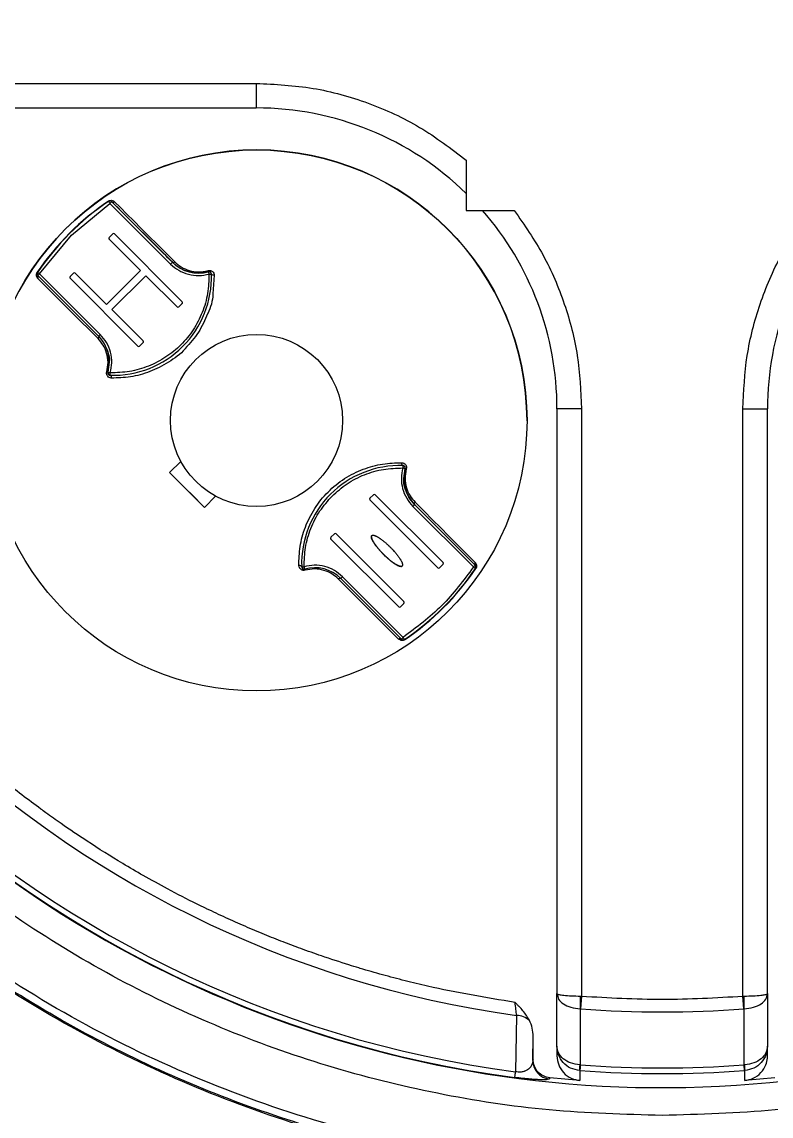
# Model space of a CAD drawing. Header units: millimetres. Extents: x 2642 to 4256, y 821 to 2003.
# Drawn here: x 2955 to 3015.9, y 1608.1 to 1697.1 of the extents above; entities that cross this region are included whole.
import ezdxf

# ---------------------------------------------------------------- set-up
doc = ezdxf.new("R2010")
doc.units = ezdxf.units.MM

msp = doc.modelspace()

# ---------------------------------------------------------------- linework, layer by layer
at = {"color": 7, "linetype": 'Continuous', "lineweight": 25}
for p, q in [((2923.352, 1692.107), (2974.044, 1692.107)), ((2974.044, 1692.107), (2974.044, 1690.107)), ((2923.553, 1690.107), (2974.044, 1690.107)), ((2991.126, 1685.856), (2991.126, 1681.769)), ((2959.007, 1679.753), (2962.145, 1682.342)), ((2962.033, 1682.508), (2962.02, 1682.528)), ((2962.033, 1682.508), (2962.033, 1682.508)), ((2962.145, 1682.342), (2967.078, 1677.409)), ((2962.287, 1682.483), (2967.219, 1677.551)), ((2962.287, 1682.483), (2962.287, 1682.483)), ((2991.126, 1681.769), (2995.027, 1681.769)), ((2956.418, 1676.614), (2959.007, 1679.753)), ((2962.083, 1679.576), (2962.366, 1679.859)), ((2962.507, 1679.859), (2968.022, 1674.343)), ((2964.628, 1676.889), (2962.083, 1679.435)), ((2962.083, 1679.435), (2962.083, 1679.435)), ((2964.628, 1676.889), (2962.083, 1679.435)), ((2961.871, 1674.131), (2964.628, 1676.889)), ((2964.628, 1676.889), (2964.628, 1676.889)), ((2967.219, 1677.551), (2967.219, 1677.551)), ((2956.28, 1676.237), (2956.181, 1676.415)), ((2956.218, 1676.615), (2956.218, 1676.614)), ((2956.252, 1676.726), (2956.232, 1676.74)), ((2956.252, 1676.726), (2956.252, 1676.726)), ((2961.209, 1671.54), (2956.276, 1676.473)), ((2961.35, 1671.682), (2956.418, 1676.614)), ((2958.901, 1676.394), (2959.184, 1676.677)), ((2964.416, 1670.737), (2958.901, 1676.253)), ((2958.901, 1676.253), (2958.901, 1676.253)), ((2964.416, 1670.737), (2958.901, 1676.253)), ((2959.325, 1676.677), (2961.871, 1674.131)), ((2965.053, 1676.465), (2962.295, 1673.707)), ((2965.053, 1676.465), (2962.295, 1673.707)), ((2967.598, 1673.919), (2965.053, 1676.465)), ((2965.053, 1676.465), (2965.053, 1676.465)), ((2967.598, 1673.919), (2965.053, 1676.465)), ((2970.401, 1676.35), (2970.401, 1676.35)), ((2970.625, 1676.504), (2970.525, 1674.993)), ((2968.022, 1674.202), (2967.74, 1673.919)), ((2968.022, 1674.202), (2967.74, 1673.919)), ((2968.022, 1674.202), (2968.022, 1674.202)), ((2962.295, 1673.707), (2964.84, 1671.161)), ((2962.295, 1673.707), (2962.295, 1673.707)), ((2967.598, 1673.919), (2967.598, 1673.919)), ((2967.74, 1673.919), (2967.74, 1673.919)), ((2964.416, 1670.737), (2964.416, 1670.737)), ((2964.84, 1671.02), (2964.558, 1670.737)), ((2964.84, 1671.02), (2964.558, 1670.737)), ((2964.558, 1670.737), (2964.558, 1670.737)), ((2964.84, 1671.02), (2964.84, 1671.02)), ((2962.086, 1669.416), (2961.978, 1668.616)), ((2961.971, 1668.562), (2961.971, 1668.562)), ((2962.165, 1668.362), (2962.171, 1668.562)), ((2998.508, 1665.643), (2998.508, 1618.066)), ((3000.508, 1665.643), (3000.508, 1617.866)), ((3013.63, 1617.866), (3013.63, 1665.643)), ((3015.63, 1618.066), (3015.63, 1665.643)), ((2996.068, 1664.668), (2996.068, 1664.668)), ((2966.997, 1660.449), (2967.91, 1661.362)), ((2967.91, 1661.362), (2967.91, 1661.362)), ((2985.971, 1661.021), (2985.966, 1660.821)), ((2966.997, 1660.449), (2969.825, 1657.62)), ((2986.05, 1659.967), (2986.158, 1660.767)), ((2986.166, 1660.821), (2986.166, 1660.821)), ((2970.739, 1658.534), (2969.825, 1657.62)), ((2969.825, 1657.62), (2970.739, 1658.534)), ((2970.739, 1658.534), (2970.739, 1658.534)), ((2983.296, 1658.363), (2983.579, 1658.646)), ((2988.811, 1652.706), (2983.296, 1658.221)), ((2983.296, 1658.221), (2983.296, 1658.221)), ((2988.811, 1652.706), (2983.296, 1658.221)), ((2983.72, 1658.646), (2989.236, 1653.13)), ((2969.825, 1657.62), (2969.825, 1657.62)), ((2986.786, 1657.701), (2991.719, 1652.769)), ((2986.927, 1657.843), (2991.86, 1652.91)), ((2986.927, 1657.843), (2986.927, 1657.843)), ((2980.114, 1655.181), (2980.397, 1655.464)), ((2985.629, 1649.524), (2980.114, 1655.039)), ((2980.114, 1655.039), (2980.114, 1655.039)), ((2985.629, 1649.524), (2980.114, 1655.039)), ((2980.538, 1655.464), (2986.054, 1649.948)), ((2977.735, 1653.033), (2977.735, 1653.033)), ((2989.236, 1652.989), (2988.953, 1652.706)), ((2989.236, 1652.989), (2988.953, 1652.706)), ((2989.236, 1652.989), (2989.236, 1652.989)), ((2991.856, 1653.146), (2991.962, 1652.955)), ((2991.86, 1652.91), (2991.86, 1652.91)), ((2985.991, 1647.041), (2981.058, 1651.974)), ((2988.811, 1652.706), (2988.811, 1652.706)), ((2988.953, 1652.706), (2988.953, 1652.706)), ((2991.904, 1652.643), (2991.884, 1652.657)), ((2991.919, 1652.768), (2991.919, 1652.768)), ((2985.85, 1646.9), (2980.917, 1651.832)), ((2985.629, 1649.524), (2985.629, 1649.524)), ((2986.054, 1649.807), (2985.771, 1649.524)), ((2986.054, 1649.807), (2985.771, 1649.524)), ((2985.771, 1649.524), (2985.771, 1649.524)), ((2986.054, 1649.807), (2986.054, 1649.807)), ((2985.792, 1646.805), (2985.614, 1646.903)), ((2986.103, 1646.875), (2986.116, 1646.855)), ((2998.508, 1618.066), (2998.563, 1618.02)), ((2998.508, 1618.066), (2998.575, 1617.845)), ((2998.508, 1613.787), (2998.508, 1618.066)), ((3000.4, 1617.867), (3000.508, 1617.866)), ((3000.508, 1617.866), (3000.427, 1616.837)), ((3013.63, 1617.866), (3013.737, 1617.867)), ((3013.71, 1616.837), (3013.63, 1617.866)), ((3015.63, 1618.066), (3015.63, 1613.787)), ((3000.427, 1616.837), (3000.4, 1616.838)), ((3000.4, 1616.838), (3000.406, 1612.269)), ((3013.737, 1616.838), (3013.71, 1616.837)), ((3013.732, 1612.269), (3013.737, 1616.838)), ((2995.222, 1616.293), (2995.14, 1611.706)), ((2996.536, 1612.616), (2996.569, 1614.58)), ((2996.569, 1612.71), (2996.569, 1614.58)), ((2998.508, 1613.787), (2998.508, 1613.001)), ((3015.63, 1613.001), (3015.63, 1613.787)), ((3000.406, 1612.269), (3000.359, 1612.271)), ((3013.778, 1612.271), (3013.732, 1612.269)), ((2997.917, 1611.217), (2997.885, 1611.126)), ((3000.361, 1611.004), (2997.917, 1611.217)), ((3000.359, 1611.805), (3000.371, 1611.804)), ((3000.359, 1611.805), (3000.361, 1611.004)), ((3013.766, 1611.804), (3013.778, 1611.805)), ((3013.777, 1611.004), (3013.778, 1611.805)), ((3016.22, 1611.217), (3013.777, 1611.004))]:
    msp.add_line(p, q, dxfattribs=at)
at = {"color": 7, "linetype": 'Continuous', "lineweight": 25, "flags": 128}
for points in [[(2962.033, 1682.508), (2962.035, 1682.504), (2962.042, 1682.495), (2962.052, 1682.48), (2962.066, 1682.459), (2962.083, 1682.434), (2962.102, 1682.405), (2962.123, 1682.374), (2962.145, 1682.342)], [(2962.287, 1682.483), (2962.284, 1682.48), (2962.276, 1682.472), (2962.263, 1682.459), (2962.245, 1682.442), (2962.224, 1682.42), (2962.199, 1682.396), (2962.173, 1682.369), (2962.145, 1682.342)], [(2962.522, 1682.479), (2963.005, 1681.997), (2963.527, 1681.475), (2964.088, 1680.914), (2964.686, 1680.315), (2965.32, 1679.682), (2965.987, 1679.014), (2966.686, 1678.316), (2967.415, 1677.587)], [(2967.219, 1677.551), (2967.217, 1677.548), (2967.209, 1677.54), (2967.195, 1677.527), (2967.178, 1677.509), (2967.156, 1677.488), (2967.132, 1677.463), (2967.105, 1677.437), (2967.078, 1677.409)], [(2967.219, 1677.551), (2967.235, 1677.539), (2967.255, 1677.531), (2967.278, 1677.529), (2967.304, 1677.531), (2967.331, 1677.539), (2967.359, 1677.551), (2967.388, 1677.567), (2967.415, 1677.587)], [(2956.252, 1676.726), (2956.255, 1676.724), (2956.265, 1676.718), (2956.28, 1676.707), (2956.301, 1676.693), (2956.326, 1676.676), (2956.354, 1676.657), (2956.385, 1676.636), (2956.418, 1676.614)], [(2956.276, 1676.473), (2956.279, 1676.476), (2956.287, 1676.484), (2956.3, 1676.497), (2956.318, 1676.514), (2956.339, 1676.536), (2956.364, 1676.56), (2956.39, 1676.587), (2956.418, 1676.614)], [(2961.173, 1671.344), (2960.444, 1672.073), (2959.745, 1672.772), (2959.078, 1673.439), (2958.444, 1674.073), (2957.846, 1674.671), (2957.285, 1675.232), (2956.762, 1675.755), (2956.28, 1676.237)], [(2970.144, 1676.781), (2970.145, 1676.778), (2970.148, 1676.767), (2970.153, 1676.749), (2970.16, 1676.725), (2970.168, 1676.696), (2970.177, 1676.663), (2970.187, 1676.626), (2970.197, 1676.589)], [(2970.197, 1676.589), (2970.236, 1676.59), (2970.274, 1676.591), (2970.309, 1676.592), (2970.339, 1676.593), (2970.364, 1676.594), (2970.382, 1676.594), (2970.394, 1676.595), (2970.397, 1676.595)], [(2970.625, 1676.504), (2970.583, 1676.502), (2970.541, 1676.505), (2970.502, 1676.512), (2970.467, 1676.523), (2970.438, 1676.538), (2970.416, 1676.555), (2970.402, 1676.574), (2970.397, 1676.595)], [(2961.209, 1671.54), (2961.221, 1671.524), (2961.228, 1671.504), (2961.231, 1671.481), (2961.228, 1671.456), (2961.221, 1671.428), (2961.209, 1671.4), (2961.193, 1671.372), (2961.173, 1671.344)], [(2961.209, 1671.54), (2961.212, 1671.543), (2961.22, 1671.551), (2961.233, 1671.564), (2961.25, 1671.582), (2961.272, 1671.603), (2961.296, 1671.628), (2961.323, 1671.654), (2961.35, 1671.682)], [(2961.978, 1668.616), (2961.982, 1668.615), (2961.993, 1668.612), (2962.011, 1668.607), (2962.034, 1668.6), (2962.064, 1668.592), (2962.097, 1668.583), (2962.133, 1668.572), (2962.171, 1668.562)], [(2962.165, 1668.362), (2962.185, 1668.357), (2962.205, 1668.343), (2962.222, 1668.321), (2962.236, 1668.292), (2962.247, 1668.257), (2962.254, 1668.218), (2962.257, 1668.176), (2962.255, 1668.134)], [(3000.508, 1665.643), (3000.117, 1665.643), (2999.742, 1665.643), (2999.396, 1665.643), (2999.093, 1665.643), (2998.845, 1665.643), (2998.66, 1665.643), (2998.546, 1665.643), (2998.508, 1665.643)], [(3013.63, 1665.643), (3014.02, 1665.643), (3014.395, 1665.643), (3014.741, 1665.643), (3015.044, 1665.643), (3015.292, 1665.643), (3015.477, 1665.643), (3015.591, 1665.643), (3015.63, 1665.643)], [(2985.971, 1661.021), (2985.951, 1661.026), (2985.932, 1661.04), (2985.914, 1661.062), (2985.9, 1661.091), (2985.889, 1661.126), (2985.882, 1661.165), (2985.879, 1661.206), (2985.881, 1661.249)], [(2969.825, 1657.62), (2969.473, 1657.973), (2969.119, 1658.327), (2968.765, 1658.681), (2968.411, 1659.035), (2968.057, 1659.389), (2967.703, 1659.742), (2967.35, 1660.096), (2966.997, 1660.449)], [(2986.158, 1660.767), (2986.154, 1660.768), (2986.144, 1660.771), (2986.126, 1660.776), (2986.102, 1660.783), (2986.073, 1660.791), (2986.039, 1660.8), (2986.003, 1660.81), (2985.966, 1660.821)], [(2986.927, 1657.843), (2986.925, 1657.84), (2986.917, 1657.832), (2986.904, 1657.819), (2986.886, 1657.801), (2986.864, 1657.78), (2986.84, 1657.755), (2986.814, 1657.729), (2986.786, 1657.701)], [(2986.927, 1657.843), (2986.915, 1657.859), (2986.908, 1657.879), (2986.906, 1657.902), (2986.908, 1657.927), (2986.915, 1657.955), (2986.927, 1657.983), (2986.944, 1658.011), (2986.963, 1658.038)], [(2986.963, 1658.038), (2987.692, 1657.31), (2988.391, 1656.611), (2989.058, 1655.943), (2989.692, 1655.31), (2990.29, 1654.712), (2990.851, 1654.15), (2991.374, 1653.628), (2991.856, 1653.146)], [(2977.739, 1652.788), (2977.734, 1652.809), (2977.72, 1652.828), (2977.698, 1652.845), (2977.669, 1652.86), (2977.634, 1652.871), (2977.595, 1652.878), (2977.553, 1652.88), (2977.511, 1652.879)], [(2991.86, 1652.91), (2991.857, 1652.907), (2991.849, 1652.899), (2991.836, 1652.886), (2991.819, 1652.869), (2991.797, 1652.847), (2991.773, 1652.823), (2991.746, 1652.796), (2991.719, 1652.769)], [(2977.739, 1652.788), (2977.743, 1652.788), (2977.754, 1652.789), (2977.773, 1652.789), (2977.797, 1652.79), (2977.828, 1652.791), (2977.862, 1652.792), (2977.9, 1652.793), (2977.939, 1652.794)], [(2977.992, 1652.601), (2977.991, 1652.605), (2977.988, 1652.616), (2977.983, 1652.634), (2977.977, 1652.658), (2977.969, 1652.687), (2977.959, 1652.72), (2977.949, 1652.756), (2977.939, 1652.794)], [(2980.917, 1651.832), (2980.92, 1651.835), (2980.928, 1651.843), (2980.941, 1651.856), (2980.958, 1651.874), (2980.98, 1651.895), (2981.004, 1651.919), (2981.031, 1651.946), (2981.058, 1651.974)], [(2991.719, 1652.769), (2991.751, 1652.747), (2991.782, 1652.726), (2991.811, 1652.706), (2991.836, 1652.689), (2991.856, 1652.675), (2991.872, 1652.665), (2991.881, 1652.659), (2991.884, 1652.657)], [(2980.917, 1651.832), (2980.901, 1651.844), (2980.881, 1651.851), (2980.858, 1651.854), (2980.832, 1651.851), (2980.805, 1651.844), (2980.777, 1651.832), (2980.749, 1651.816), (2980.721, 1651.796)], [(2985.614, 1646.903), (2985.132, 1647.386), (2984.609, 1647.908), (2984.048, 1648.469), (2983.45, 1649.067), (2982.816, 1649.701), (2982.149, 1650.368), (2981.45, 1651.067), (2980.721, 1651.796)], [(2985.85, 1646.9), (2985.852, 1646.902), (2985.86, 1646.91), (2985.873, 1646.923), (2985.891, 1646.941), (2985.912, 1646.962), (2985.937, 1646.987), (2985.963, 1647.013), (2985.991, 1647.041)], [(2986.103, 1646.875), (2986.101, 1646.878), (2986.094, 1646.888), (2986.084, 1646.903), (2986.07, 1646.924), (2986.053, 1646.949), (2986.034, 1646.978), (2986.013, 1647.009), (2985.991, 1647.041)], [(2996.569, 1612.71), (2996.55, 1612.657), (2996.536, 1612.616)], [(3000.406, 1612.269), (3000.398, 1612.17), (3000.392, 1612.082), (3000.386, 1612.005), (3000.381, 1611.94), (3000.377, 1611.887), (3000.374, 1611.846), (3000.372, 1611.819), (3000.371, 1611.804)], [(3013.766, 1611.804), (3013.765, 1611.819), (3013.763, 1611.846), (3013.76, 1611.887), (3013.756, 1611.94), (3013.751, 1612.005), (3013.745, 1612.082), (3013.739, 1612.17), (3013.732, 1612.269)], [(2995.079, 1611.245), (2995.081, 1611.259), (2995.084, 1611.286), (2995.09, 1611.327), (2995.097, 1611.379), (2995.105, 1611.444), (2995.116, 1611.521), (2995.127, 1611.609), (2995.14, 1611.706)]]:
    msp.add_lwpolyline(points, dxfattribs=at)
at = {"color": 7, "linetype": 'Continuous', "lineweight": 25}
for radius in [22, 7]:
    msp.add_circle((2974.068, 1664.691), radius, dxfattribs=at)
for centre, radius, start, end in [((3007.069, 1701.897), 91.48, 295.79271, 180), ((3007.069, 1701.897), 90.341, 353.64897, 186.35103), ((3007.069, 1701.897), 89.875, 353.64897, 186.35103), ((3007.069, 1701.897), 85.319, 353.33017, 186.66983), ((3007.069, 1701.897), 91.48, 180, 290.22656), ((2974.044, 1665.643), 24.464, 45.7131, 90), ((3007.069, 1701.897), 91.441, 188.79238, 262.46584), ((3007.069, 1701.897), 90.976, 188.79238, 262.46584), ((3007.069, 1701.897), 86.42, 189.2043, 262.12076), ((2974.068, 1664.691), 22, 359.93876, 179.93876), ((2974.068, 1664.691), 21.524, 124.039, 145.96101), ((2974.068, 1664.691), 21.5, 124.039, 145.96101), ((2974.068, 1664.691), 21.5, 124.039, 145.96101), ((2962.145, 1682.342), 0.2, 45, 124.039), ((2962.407, 1682.62), 0.182, 228.62275, 309.53632), ((2974.044, 1665.643), 24.464, 0, 41.23805), ((3040.093, 1665.643), 24.464, 138.76195, 180), ((2962.153, 1679.505), 0.1, 135, 225), ((2962.436, 1679.788), 0.1, 45, 135), ((2962.153, 1679.505), 0.1, 179.93876, 225), ((2969.341, 1679.672), 3, 225, 285.53097), ((2969.464, 1676.675), 0.689, 8.91012, 16.87572), ((2956.418, 1676.614), 0.2, 145.96101, 225), ((2956.14, 1676.353), 0.182, 320.52206, 40.08436), ((2958.971, 1676.323), 0.1, 135, 225), ((2958.971, 1676.323), 0.1, 179.93876, 225), ((2959.254, 1676.606), 0.1, 45, 135), ((2962.401, 1676.359), 8, 268.3094, 1.69061), ((2970.197, 1676.589), 0.2, 45, 105.53097), ((2970.197, 1676.589), 0.2, 1.69061, 45), ((2967.952, 1674.273), 0.1, 315, 45), ((2967.952, 1674.273), 0.1, 315, 359.93876), ((2967.669, 1673.99), 0.1, 225, 315), ((2967.669, 1673.99), 0.1, 225, 315), ((2959.088, 1669.419), 3, 344.46904, 45), ((2964.487, 1670.808), 0.1, 225, 315), ((2964.487, 1670.808), 0.1, 225, 315), ((2964.77, 1671.091), 0.1, 315, 45), ((2964.77, 1671.091), 0.1, 315, 359.93876), ((2962.085, 1669.296), 0.689, 253.12457, 261.08826), ((2962.171, 1668.562), 0.2, 164.46904, 225), ((2962.171, 1668.562), 0.2, 225, 268.3094), ((2985.735, 1653.024), 8, 88.3094, 181.69061), ((2985.966, 1660.821), 0.2, 45, 88.3094), ((2985.966, 1660.821), 0.2, 344.46904, 45), ((2989.049, 1659.964), 3, 164.46904, 225), ((2986.052, 1660.087), 0.688, 73.124, 81.09101), ((2983.367, 1658.292), 0.1, 135, 225), ((2983.367, 1658.292), 0.1, 179.93876, 225), ((2983.649, 1658.575), 0.1, 45, 135), ((2980.185, 1655.11), 0.1, 135, 225), ((2980.185, 1655.11), 0.1, 179.93876, 225), ((2980.467, 1655.393), 0.1, 45, 135), ((2989.165, 1653.059), 0.1, 315, 45), ((2989.165, 1653.059), 0.1, 315, 359.93876), ((2991.996, 1653.03), 0.182, 140.46383, 221.37738), ((2991.719, 1652.769), 0.2, 325.96101, 45), ((2977.939, 1652.794), 0.2, 181.69061, 225), ((2977.939, 1652.794), 0.2, 225, 285.53097), ((2978.796, 1649.711), 3, 45, 105.53097), ((2978.673, 1652.708), 0.689, 188.91062, 196.87572), ((2974.068, 1664.691), 21.5, 304.039, 325.96101), ((2974.068, 1664.691), 21.524, 304.039, 325.96101), ((2988.882, 1652.777), 0.1, 225, 315), ((2988.882, 1652.777), 0.1, 225, 315), ((2985.7, 1649.595), 0.1, 225, 315), ((2985.7, 1649.595), 0.1, 225, 315), ((2985.983, 1649.878), 0.1, 315, 45), ((2985.983, 1649.878), 0.1, 315, 359.93876), ((2985.73, 1646.763), 0.182, 49.91552, 129.47781), ((2985.991, 1647.041), 0.2, 225, 304.039), ((3021.735, 1617.353), 21.341, 178.61808, 181.38192), ((2992.402, 1617.353), 21.341, 358.61808, 1.3819), ((3007.069, 1701.897), 85.319, 265.53552, 274.46448), ((2995.138, 1614.523), 1.772, 50.3646, 87.29391), ((2998.037, 1612.618), 1.5, 180.08872, 264.21159), ((3003.068, 1612.038), 2.719, 175.08834, 184.91166), ((3007.069, 1701.897), 89.875, 265.74841, 274.25159), ((3011.069, 1612.038), 2.719, 355.08834, 4.91166), ((3007.069, 1701.897), 90.341, 265.74841, 274.25159)]:
    msp.add_arc(centre, radius, start, end, dxfattribs=at)
for points in [[(3007.069, 1786.183), (3004.106, 1786.093), (2998.181, 1785.912), (2989.391, 1784.457), (2980.798, 1782.152), (2972.497, 1778.938), (2964.58, 1774.872), (2957.135, 1769.994), (2950.245, 1764.36), (2943.986, 1758.032), (2938.428, 1751.081), (2933.632, 1743.583), (2929.652, 1735.622), (2926.534, 1727.286), (2924.305, 1718.668), (2923.014, 1709.865), (2922.589, 1700.966), (2923.098, 1695.06), (2923.352, 1692.107)], [(3090.785, 1692.107), (3091.039, 1695.06), (3091.548, 1700.966), (3091.124, 1709.865), (3089.832, 1718.668), (3087.603, 1727.286), (3084.485, 1735.622), (3080.505, 1743.583), (3075.709, 1751.081), (3070.151, 1758.032), (3063.892, 1764.36), (3057.002, 1769.994), (3049.557, 1774.872), (3041.64, 1778.938), (3033.339, 1782.152), (3024.746, 1784.457), (3015.957, 1785.912), (3010.031, 1786.093), (3007.069, 1786.183)], [(3007.069, 1608.157), (3004.001, 1608.244), (2997.866, 1608.418), (2988.751, 1609.821), (2979.813, 1612.046), (2971.138, 1615.154), (2962.809, 1619.093), (2954.905, 1623.83), (2947.505, 1629.319), (2940.677, 1635.506), (2934.49, 1642.334), (2929.001, 1649.734), (2924.264, 1657.638), (2920.325, 1665.967), (2917.217, 1674.642), (2914.992, 1683.58), (2913.589, 1692.695), (2913.415, 1698.83), (2913.328, 1701.898)], [(3100.809, 1701.898), (3100.722, 1698.83), (3100.548, 1692.695), (3099.145, 1683.58), (3096.92, 1674.642), (3093.812, 1665.967), (3089.873, 1657.638), (3085.136, 1649.734), (3079.647, 1642.334), (3073.46, 1635.506), (3066.632, 1629.319), (3059.232, 1623.83), (3051.329, 1619.093), (3042.999, 1615.154), (3034.324, 1612.046), (3025.386, 1609.821), (3016.272, 1608.418), (3010.136, 1608.244), (3007.069, 1608.157)], [(2974.044, 1692.107), (2975.592, 1692.029), (2978.687, 1691.873), (2983.179, 1690.606), (2987.428, 1688.674), (2989.893, 1686.795), (2991.126, 1685.856)], [(2996.279, 1604.224), (2992.627, 1604.748), (2985.324, 1605.796), (2974.681, 1608.916), (2964.438, 1613.124), (2954.737, 1618.479), (2945.698, 1624.884), (2937.436, 1632.265), (2930.055, 1640.527), (2923.65, 1649.566), (2918.295, 1659.267), (2914.087, 1669.51), (2910.967, 1680.153), (2909.919, 1687.456), (2909.395, 1691.108)], [(2989.737, 1604.427), (2986.442, 1605.113), (2979.854, 1606.486), (2970.302, 1609.806), (2961.118, 1614.01), (2952.415, 1619.146), (2944.279, 1625.135), (2936.794, 1631.923), (2930.038, 1639.436), (2924.084, 1647.599), (2918.986, 1656.323), (2914.821, 1665.525), (2911.541, 1675.091), (2910.197, 1681.685), (2909.524, 1684.983)], [(2967.219, 1677.551), (2966.255, 1678.515), (2964.326, 1680.444), (2962.967, 1681.803), (2962.287, 1682.483)], [(2995.027, 1681.769), (2995.854, 1680.582), (2997.508, 1678.207), (2999.197, 1674.192), (3000.304, 1669.98), (3000.44, 1667.089), (3000.508, 1665.643)], [(3013.63, 1665.643), (3013.697, 1667.089), (3013.833, 1669.98), (3014.94, 1674.192), (3016.63, 1678.207), (3018.284, 1680.582), (3019.111, 1681.769)], [(2991.86, 1652.91), (2991.18, 1653.59), (2989.82, 1654.95), (2987.892, 1656.878), (2986.927, 1657.843)], [(2991.719, 1652.769), (2990.901, 1651.677), (2989.267, 1649.493), (2987.083, 1647.858), (2985.991, 1647.041)], [(2990.041, 1604.478), (2987.127, 1605.066), (2981.299, 1606.241), (2972.805, 1608.994), (2964.576, 1612.441), (2956.705, 1616.642), (2949.204, 1621.487), (2944.611, 1625.261), (2942.314, 1627.148)], [(3000.508, 1617.866), (3002.695, 1617.738), (3007.069, 1617.482), (3011.443, 1617.738), (3013.63, 1617.866)]]:
    msp.add_open_spline(points, degree=3, dxfattribs=at)
for points, knots in [([(2995.095, 1617.353), (2992.715, 1617.744), (2990.023, 1618.185), (2987.063, 1618.884), (2986.144, 1619.111), (2985.227, 1619.348), (2984.313, 1619.596), (2983.401, 1619.853), (2982.764, 1620.041), (2982.158, 1620.224), (2981.109, 1620.546), (2979.527, 1621.064), (2977.746, 1621.696), (2976.201, 1622.279), (2974.957, 1622.774), (2973.926, 1623.202), (2973.135, 1623.54), (2972.347, 1623.886), (2971.562, 1624.24), (2970.782, 1624.602), (2970.236, 1624.862), (2969.717, 1625.112), (2968.652, 1625.633), (2966.953, 1626.506), (2964.943, 1627.614), (2962.748, 1628.895), (2960.515, 1630.296), (2958.443, 1631.697), (2957.2, 1632.582), (2956.139, 1633.357), (2954.974, 1634.233), (2953.451, 1635.433), (2952.184, 1636.479), (2951.172, 1637.345), (2950.403, 1638.019), (2949.642, 1638.703), (2948.889, 1639.395), (2948.145, 1640.096), (2947.632, 1640.592), (2947.178, 1641.035), (2945.71, 1642.485), (2943.34, 1644.999), (2940.352, 1648.548), (2937.746, 1651.98), (2935.426, 1655.382), (2933.168, 1659.048), (2930.382, 1664.129), (2927.328, 1670.973), (2924.526, 1679.309), (2923.397, 1685.051), (2922.833, 1687.923)], [0, 0, 0, 0, 0.066905, 0.07567, 0.084434, 0.093199, 0.101963, 0.110727, 0.119491, 0.120425, 0.128278, 0.149963, 0.166623, 0.180753, 0.195817, 0.203781, 0.211745, 0.219709, 0.227673, 0.235637, 0.243601, 0.24445, 0.251616, 0.276532, 0.297465, 0.315335, 0.34708, 0.370638, 0.384759, 0.389435, 0.407138, 0.425205, 0.443272, 0.452736, 0.4622, 0.471663, 0.481127, 0.490591, 0.500054, 0.500928, 0.50821, 0.557321, 0.596775, 0.636995, 0.676885, 0.711064, 0.756485, 0.837657, 0.918828, 1, 1, 1, 1]), ([(2962.02, 1682.528), (2962.033, 1682.536), (2962.06, 1682.553), (2962.12, 1682.579), (2962.22, 1682.601), (2962.382, 1682.588), (2962.466, 1682.523), (2962.522, 1682.479)], [0, 0, 0, 0, 0.057749, 0.117154, 0.251526, 0.501174, 1, 1, 1, 1]), ([(2962.287, 1682.483), (2962.262, 1682.503), (2962.224, 1682.533), (2962.149, 1682.545), (2962.094, 1682.537), (2962.06, 1682.523), (2962.044, 1682.515), (2962.037, 1682.51), (2962.033, 1682.508)], [0, 0, 0, 0, 0.500032, 0.773163, 0.911126, 0.959646, 0.980448, 1, 1, 1, 1]), ([(2967.078, 1677.409), (2967.288, 1677.228), (2967.717, 1676.859), (2968.518, 1676.544), (2969.371, 1676.424), (2969.925, 1676.535), (2970.197, 1676.589)], [0, 0, 0, 0, 0.245589, 0.5, 0.754411, 1, 1, 1, 1]), ([(2970.144, 1676.781), (2969.872, 1676.729), (2969.311, 1676.621), (2968.507, 1676.759), (2967.78, 1677.064), (2967.413, 1677.382), (2967.219, 1677.551)], [0, 0, 0, 0, 0.242664, 0.499933, 0.73499, 1, 1, 1, 1]), ([(2967.415, 1677.587), (2967.582, 1677.441), (2967.915, 1677.149), (2968.576, 1676.862), (2969.335, 1676.726), (2969.86, 1676.825), (2970.123, 1676.875)], [0, 0, 0, 0, 0.24976, 0.500155, 0.750188, 1, 1, 1, 1]), ([(2970.123, 1676.875), (2970.154, 1676.881), (2970.219, 1676.894), (2970.315, 1676.883), (2970.403, 1676.853), (2970.504, 1676.788), (2970.599, 1676.674), (2970.617, 1676.561), (2970.625, 1676.504)], [0, 0, 0, 0, 0.123692, 0.250213, 0.373441, 0.501044, 0.749966, 1, 1, 1, 1]), ([(2956.181, 1676.415), (2956.179, 1676.419), (2956.158, 1676.455), (2956.16, 1676.541), (2956.18, 1676.639), (2956.207, 1676.699), (2956.223, 1676.726), (2956.232, 1676.74)], [0, 0, 0, 0, 0.064166, 0.529622, 0.780974, 0.892035, 1, 1, 1, 1]), ([(2970.197, 1676.589), (2970.182, 1676.064), (2970.152, 1675.003), (2969.698, 1673.46), (2968.961, 1672.039), (2967.954, 1670.806), (2966.721, 1669.798), (2965.3, 1669.062), (2963.756, 1668.608), (2962.696, 1668.577), (2962.171, 1668.562)], [0, 0, 0, 0, 0.123694, 0.25, 0.376306, 0.5, 0.623694, 0.75, 0.876306, 1, 1, 1, 1]), ([(2970.397, 1676.595), (2970.397, 1676.604), (2970.395, 1676.63), (2970.379, 1676.68), (2970.344, 1676.731), (2970.292, 1676.768), (2970.243, 1676.786), (2970.193, 1676.791), (2970.159, 1676.785), (2970.144, 1676.781)], [0, 0, 0, 0, 0.085805, 0.25106, 0.500516, 0.655876, 0.788505, 0.901538, 1, 1, 1, 1]), ([(2970.525, 1674.993), (2970.524, 1674.979), (2970.49, 1674.448), (2970.351, 1673.873), (2970.092, 1673.363), (2970.089, 1673.356)], [0, 0, 0, 0, 0.026888, 0.987039, 1, 1, 1, 1]), ([(2970.089, 1673.356), (2969.864, 1672.844), (2969.415, 1671.822), (2968.647, 1670.963), (2968.265, 1670.535)], [0, 0, 0, 0, 0.501469, 1, 1, 1, 1]), ([(2961.209, 1671.54), (2961.379, 1671.346), (2961.699, 1670.98), (2961.987, 1670.251), (2962.126, 1669.712), (2962.086, 1669.42), (2962.086, 1669.416)], [0, 0, 0, 0, 0.348132, 0.656893, 0.994853, 1, 1, 1, 1]), ([(2962.171, 1668.562), (2962.225, 1668.834), (2962.335, 1669.389), (2962.215, 1670.241), (2961.9, 1671.043), (2961.531, 1671.471), (2961.35, 1671.682)], [0, 0, 0, 0, 0.245589, 0.5, 0.754411, 1, 1, 1, 1]), ([(2961.885, 1668.637), (2961.934, 1668.899), (2962.033, 1669.425), (2961.898, 1670.183), (2961.611, 1670.844), (2961.319, 1671.178), (2961.173, 1671.344)], [0, 0, 0, 0, 0.249812, 0.499845, 0.75024, 1, 1, 1, 1]), ([(2968.265, 1670.535), (2968.26, 1670.528), (2967.892, 1670.072), (2966.906, 1669.388), (2965.404, 1668.603), (2963.8, 1668.172), (2962.771, 1668.147), (2962.255, 1668.134)], [0, 0, 0, 0, 0.0036459, 0.252446, 0.5014447, 0.7503042, 1, 1, 1, 1]), ([(2962.255, 1668.134), (2962.199, 1668.143), (2962.086, 1668.16), (2961.972, 1668.255), (2961.907, 1668.355), (2961.876, 1668.444), (2961.865, 1668.54), (2961.878, 1668.605), (2961.885, 1668.637)], [0, 0, 0, 0, 0.2496018, 0.4982962, 0.6255893, 0.7486287, 0.8757219, 1, 1, 1, 1]), ([(2977.511, 1652.879), (2977.523, 1653.394), (2977.547, 1654.422), (2977.983, 1656.019), (2978.745, 1657.548), (2979.844, 1658.913), (2981.208, 1660.012), (2982.738, 1660.775), (2984.335, 1661.212), (2985.365, 1661.236), (2985.881, 1661.249)], [0, 0, 0, 0, 0.125198, 0.2499957, 0.3751716, 0.4997698, 0.6246825, 0.749695, 0.8746376, 1, 1, 1, 1]), ([(2985.881, 1661.249), (2985.937, 1661.24), (2986.05, 1661.223), (2986.165, 1661.127), (2986.229, 1661.027), (2986.26, 1660.939), (2986.271, 1660.843), (2986.258, 1660.778), (2986.251, 1660.746)], [0, 0, 0, 0, 0.249602, 0.498296, 0.625589, 0.748629, 0.875722, 1, 1, 1, 1]), ([(2986.158, 1660.767), (2986.161, 1660.783), (2986.168, 1660.816), (2986.162, 1660.866), (2986.144, 1660.916), (2986.107, 1660.967), (2986.057, 1661.002), (2986.007, 1661.018), (2985.981, 1661.02), (2985.971, 1661.021)], [0, 0, 0, 0, 0.098526, 0.211663, 0.344444, 0.500006, 0.749377, 0.913544, 1, 1, 1, 1]), ([(2980.22, 1658.54), (2980.612, 1658.889), (2981.405, 1659.595), (2982.839, 1660.318), (2984.379, 1660.776), (2985.44, 1660.806), (2985.966, 1660.821)], [0, 0, 0, 0, 0.247388, 0.5, 0.752612, 1, 1, 1, 1]), ([(2985.966, 1660.821), (2985.911, 1660.548), (2985.801, 1659.994), (2985.921, 1659.141), (2986.236, 1658.34), (2986.605, 1657.912), (2986.786, 1657.701)], [0, 0, 0, 0, 0.245589, 0.5, 0.754411, 1, 1, 1, 1]), ([(2986.927, 1657.843), (2986.758, 1658.037), (2986.437, 1658.403), (2986.149, 1659.132), (2986.01, 1659.671), (2986.05, 1659.963), (2986.05, 1659.967)], [0, 0, 0, 0, 0.348132, 0.656893, 0.994853, 1, 1, 1, 1]), ([(2986.251, 1660.746), (2986.202, 1660.483), (2986.103, 1659.958), (2986.238, 1659.199), (2986.525, 1658.539), (2986.818, 1658.205), (2986.963, 1658.038)], [0, 0, 0, 0, 0.249812, 0.499845, 0.75024, 1, 1, 1, 1]), ([(2977.939, 1652.794), (2977.954, 1653.319), (2977.984, 1654.38), (2978.441, 1655.92), (2979.165, 1657.354), (2979.871, 1658.147), (2980.22, 1658.54)], [0, 0, 0, 0, 0.247388, 0.5, 0.752612, 1, 1, 1, 1]), ([(2985.912, 1652.847), (2985.903, 1652.84), (2985.882, 1652.824), (2985.83, 1652.813), (2985.773, 1652.817), (2985.718, 1652.83), (2985.675, 1652.844), (2985.633, 1652.86), (2985.591, 1652.877), (2985.55, 1652.897), (2985.51, 1652.917), (2985.457, 1652.946), (2985.405, 1652.976), (2985.34, 1653.015), (2985.29, 1653.048), (2985.227, 1653.09), (2985.166, 1653.134), (2985.093, 1653.187), (2985.021, 1653.242), (2984.95, 1653.298), (2984.88, 1653.356), (2984.811, 1653.414), (2984.742, 1653.473), (2984.675, 1653.533), (2984.585, 1653.615), (2984.498, 1653.697), (2984.412, 1653.782), (2984.348, 1653.846), (2984.285, 1653.911), (2984.202, 1653.998), (2984.12, 1654.087), (2984.041, 1654.178), (2983.982, 1654.247), (2983.924, 1654.316), (2983.867, 1654.386), (2983.811, 1654.458), (2983.757, 1654.53), (2983.704, 1654.603), (2983.661, 1654.665), (2983.619, 1654.728), (2983.587, 1654.779), (2983.556, 1654.831), (2983.526, 1654.883), (2983.498, 1654.937), (2983.472, 1654.991), (2983.457, 1655.026), (2983.443, 1655.061), (2983.433, 1655.089), (2983.421, 1655.125), (2983.408, 1655.177), (2983.402, 1655.236), (2983.414, 1655.292), (2983.43, 1655.312), (2983.437, 1655.322)], [0, 0, 0, 0, 0.009206, 0.021042, 0.042226, 0.054406, 0.066579, 0.07875, 0.090919, 0.103087, 0.115254, 0.127421, 0.151759, 0.163926, 0.188261, 0.200427, 0.224762, 0.249095, 0.273429, 0.297762, 0.322096, 0.346429, 0.370762, 0.395095, 0.419428, 0.468097, 0.49243, 0.516763, 0.541096, 0.565429, 0.614098, 0.638431, 0.662764, 0.687097, 0.711431, 0.735764, 0.760098, 0.784431, 0.808766, 0.820932, 0.845267, 0.857434, 0.869601, 0.89394, 0.906108, 0.918276, 0.92436, 0.93653, 0.942614, 0.954789, 0.979347, 0.989891, 1, 1, 1, 1]), ([(2983.408, 1655.225), (2983.408, 1655.208), (2983.408, 1655.175), (2983.42, 1655.129), (2983.434, 1655.085), (2983.45, 1655.043), (2983.467, 1655.001), (2983.487, 1654.96), (2983.507, 1654.92), (2983.536, 1654.867), (2983.566, 1654.815), (2983.605, 1654.75), (2983.634, 1654.706), (2983.663, 1654.662), (2983.685, 1654.631), (2983.711, 1654.594), (2983.733, 1654.564), (2983.755, 1654.533), (2983.777, 1654.503), (2983.805, 1654.467), (2983.832, 1654.431), (2983.86, 1654.395), (2983.888, 1654.36), (2983.917, 1654.325), (2983.946, 1654.29), (2983.975, 1654.255), (2984.004, 1654.221), (2984.043, 1654.175), (2984.083, 1654.13), (2984.123, 1654.085), (2984.154, 1654.051), (2984.184, 1654.018), (2984.225, 1653.974), (2984.267, 1653.93), (2984.309, 1653.887), (2984.34, 1653.854), (2984.372, 1653.822), (2984.415, 1653.779), (2984.458, 1653.737), (2984.501, 1653.695), (2984.534, 1653.664), (2984.566, 1653.633), (2984.6, 1653.602), (2984.644, 1653.561), (2984.689, 1653.521), (2984.734, 1653.481), (2984.768, 1653.451), (2984.802, 1653.421), (2984.837, 1653.392), (2984.871, 1653.363), (2984.906, 1653.334), (2984.941, 1653.306), (2984.976, 1653.277), (2985.012, 1653.249), (2985.048, 1653.222), (2985.084, 1653.194), (2985.12, 1653.167), (2985.157, 1653.141), (2985.193, 1653.114), (2985.23, 1653.088), (2985.268, 1653.063), (2985.318, 1653.03), (2985.369, 1652.997), (2985.421, 1652.966), (2985.473, 1652.936), (2985.527, 1652.908), (2985.581, 1652.882), (2985.616, 1652.867), (2985.651, 1652.853), (2985.679, 1652.843), (2985.715, 1652.832), (2985.766, 1652.818), (2985.825, 1652.812), (2985.882, 1652.824), (2985.902, 1652.84), (2985.912, 1652.847)], [0, 0, 0, 0, 0.014584, 0.027115, 0.03964, 0.052161, 0.064681, 0.0772, 0.089719, 0.102237, 0.127277, 0.139795, 0.164832, 0.171091, 0.183609, 0.196126, 0.208644, 0.214902, 0.22742, 0.239937, 0.252455, 0.264972, 0.27749, 0.290007, 0.302525, 0.315042, 0.327559, 0.340077, 0.365112, 0.377629, 0.390147, 0.402664, 0.415182, 0.440217, 0.452734, 0.465252, 0.477769, 0.490286, 0.515321, 0.527839, 0.540356, 0.552874, 0.565391, 0.577908, 0.602944, 0.615461, 0.627978, 0.640496, 0.653013, 0.665531, 0.678048, 0.690566, 0.703083, 0.7156, 0.728118, 0.740635, 0.753153, 0.76567, 0.778188, 0.790705, 0.803223, 0.815741, 0.840778, 0.853296, 0.865814, 0.890855, 0.903374, 0.915893, 0.922153, 0.934674, 0.940933, 0.95346, 0.978726, 0.989579, 1, 1, 1, 1]), ([(2983.437, 1655.322), (2983.446, 1655.329), (2983.467, 1655.346), (2983.52, 1655.357), (2983.576, 1655.352), (2983.631, 1655.339), (2983.674, 1655.326), (2983.717, 1655.31), (2983.758, 1655.292), (2983.799, 1655.273), (2983.84, 1655.253), (2983.893, 1655.224), (2983.945, 1655.194), (2984.009, 1655.154), (2984.06, 1655.121), (2984.122, 1655.079), (2984.184, 1655.036), (2984.257, 1654.982), (2984.329, 1654.927), (2984.4, 1654.871), (2984.47, 1654.814), (2984.539, 1654.756), (2984.607, 1654.696), (2984.675, 1654.636), (2984.764, 1654.555), (2984.852, 1654.472), (2984.938, 1654.388), (2985.002, 1654.324), (2985.065, 1654.259), (2985.148, 1654.171), (2985.229, 1654.082), (2985.309, 1653.992), (2985.368, 1653.923), (2985.426, 1653.853), (2985.482, 1653.783), (2985.538, 1653.712), (2985.593, 1653.64), (2985.646, 1653.566), (2985.688, 1653.504), (2985.73, 1653.441), (2985.762, 1653.39), (2985.793, 1653.339), (2985.823, 1653.286), (2985.851, 1653.233), (2985.877, 1653.178), (2985.893, 1653.144), (2985.907, 1653.109), (2985.917, 1653.081), (2985.928, 1653.044), (2985.941, 1652.993), (2985.948, 1652.934), (2985.936, 1652.878), (2985.92, 1652.857), (2985.912, 1652.847)], [0, 0, 0, 0, 0.009206, 0.021042, 0.042226, 0.054406, 0.066579, 0.07875, 0.090919, 0.103087, 0.115254, 0.127421, 0.151759, 0.163926, 0.188261, 0.200427, 0.224762, 0.249095, 0.273429, 0.297762, 0.322096, 0.346429, 0.370762, 0.395095, 0.419428, 0.468097, 0.49243, 0.516763, 0.541096, 0.565429, 0.614098, 0.638431, 0.662764, 0.687097, 0.711431, 0.735764, 0.760098, 0.784431, 0.808766, 0.820932, 0.845267, 0.857434, 0.869601, 0.89394, 0.906108, 0.918276, 0.92436, 0.93653, 0.942614, 0.954789, 0.979347, 0.989891, 1, 1, 1, 1]), ([(2978.014, 1652.508), (2977.982, 1652.502), (2977.917, 1652.488), (2977.821, 1652.5), (2977.733, 1652.53), (2977.632, 1652.595), (2977.537, 1652.709), (2977.52, 1652.822), (2977.511, 1652.879)], [0, 0, 0, 0, 0.123692, 0.250213, 0.373441, 0.501044, 0.749966, 1, 1, 1, 1]), ([(2981.058, 1651.974), (2980.848, 1652.155), (2980.419, 1652.523), (2979.618, 1652.839), (2978.766, 1652.958), (2978.211, 1652.848), (2977.939, 1652.794)], [0, 0, 0, 0, 0.245589, 0.5, 0.754411, 1, 1, 1, 1]), ([(2991.884, 1652.657), (2991.887, 1652.66), (2991.891, 1652.668), (2991.9, 1652.684), (2991.914, 1652.719), (2991.922, 1652.773), (2991.91, 1652.847), (2991.88, 1652.885), (2991.86, 1652.91)], [0, 0, 0, 0, 0.019949, 0.041211, 0.090998, 0.233378, 0.500651, 1, 1, 1, 1]), ([(2991.962, 1652.955), (2991.969, 1652.911), (2991.979, 1652.845), (2991.956, 1652.744), (2991.93, 1652.684), (2991.913, 1652.656), (2991.904, 1652.643)], [0, 0, 0, 0, 0.4973705, 0.7659569, 0.8846321, 1, 1, 1, 1]), ([(2980.721, 1651.796), (2980.555, 1651.942), (2980.221, 1652.234), (2979.56, 1652.521), (2978.801, 1652.657), (2978.276, 1652.558), (2978.014, 1652.508)], [0, 0, 0, 0, 0.24976, 0.500155, 0.750188, 1, 1, 1, 1]), ([(2986.116, 1646.855), (2986.103, 1646.847), (2986.076, 1646.83), (2986.016, 1646.804), (2985.918, 1646.783), (2985.832, 1646.781), (2985.796, 1646.802), (2985.792, 1646.805)], [0, 0, 0, 0, 0.107574, 0.218232, 0.46854, 0.933582, 1, 1, 1, 1]), ([(2995.222, 1616.293), (2995.205, 1616.45), (2995.172, 1616.766), (2995.12, 1617.157), (2995.095, 1617.353)], [0, 0, 0, 0, 0.498002, 1, 1, 1, 1]), ([(2996.268, 1615.888), (2996.102, 1616.154), (2995.852, 1616.555), (2995.479, 1616.958), (2995.279, 1617.166), (2995.174, 1617.272), (2995.119, 1617.328), (2995.102, 1617.346), (2995.096, 1617.352), (2995.095, 1617.353)], [0, 0, 0, 0, 0.49931, 0.749558, 0.871896, 0.959867, 0.987646, 0.995751, 1, 1, 1, 1]), ([(2998.563, 1618.02), (2998.602, 1618.007), (2998.704, 1617.974), (2999.059, 1617.923), (2999.653, 1617.88), (3000.156, 1617.871), (3000.4, 1617.867)], [0, 0, 0, 0, 0.160391, 0.409006, 0.713334, 1, 1, 1, 1]), ([(2998.575, 1617.845), (2998.591, 1617.77), (2998.639, 1617.543), (2999.01, 1617.216), (2999.625, 1616.918), (3000.14, 1616.865), (3000.4, 1616.838)], [0, 0, 0, 0, 0.138516, 0.419018, 0.706474, 1, 1, 1, 1]), ([(3013.737, 1617.867), (3013.981, 1617.871), (3014.484, 1617.88), (3015.081, 1617.923), (3015.426, 1617.975), (3015.599, 1618.022), (3015.619, 1618.051), (3015.63, 1618.066)], [0, 0, 0, 0, 0.2420737, 0.4990881, 0.7090215, 0.8444749, 1, 1, 1, 1]), ([(3013.737, 1616.838), (3013.997, 1616.865), (3014.511, 1616.918), (3015.132, 1617.215), (3015.55, 1617.611), (3015.603, 1617.915), (3015.63, 1618.066)], [0, 0, 0, 0, 0.257797, 0.5102609, 0.7566206, 1, 1, 1, 1]), ([(2996.569, 1614.58), (2996.557, 1614.808), (2996.534, 1615.261), (2996.357, 1615.679), (2996.268, 1615.888)], [0, 0, 0, 0, 0.501105, 1, 1, 1, 1]), ([(3000.359, 1612.271), (3000.104, 1612.308), (2999.598, 1612.38), (2998.992, 1612.747), (2998.585, 1613.232), (2998.533, 1613.602), (2998.508, 1613.787)], [0, 0, 0, 0, 0.257822, 0.510246, 0.756601, 1, 1, 1, 1]), ([(3000.359, 1611.805), (3000.104, 1611.853), (2999.598, 1611.948), (2998.992, 1612.427), (2998.585, 1613.061), (2998.533, 1613.546), (2998.508, 1613.787)], [0, 0, 0, 0, 0.257822, 0.510246, 0.756601, 1, 1, 1, 1]), ([(3015.63, 1613.787), (3015.604, 1613.602), (3015.552, 1613.232), (3015.145, 1612.747), (3014.539, 1612.38), (3014.033, 1612.308), (3013.778, 1612.271)], [0, 0, 0, 0, 0.243399, 0.489754, 0.742178, 1, 1, 1, 1]), ([(3015.63, 1613.787), (3015.604, 1613.546), (3015.552, 1613.061), (3015.145, 1612.427), (3014.539, 1611.948), (3014.033, 1611.853), (3013.778, 1611.805)], [0, 0, 0, 0, 0.243399, 0.489754, 0.742178, 1, 1, 1, 1]), ([(2998.508, 1613.001), (2998.535, 1612.751), (2998.59, 1612.251), (2999.017, 1611.6), (2999.63, 1611.135), (3000.124, 1611.046), (3000.361, 1611.004)], [0, 0, 0, 0, 0.250413, 0.500189, 0.760934, 1, 1, 1, 1]), ([(3013.777, 1611.004), (3014.013, 1611.046), (3014.507, 1611.135), (3015.125, 1611.6), (3015.502, 1612.2), (3015.621, 1612.692), (3015.628, 1612.941), (3015.63, 1613.001)], [0, 0, 0, 0, 0.239019, 0.499755, 0.749419, 0.939689, 1, 1, 1, 1]), ([(2996.536, 1612.616), (2996.533, 1612.575), (2996.515, 1612.358), (2996.378, 1612.051), (2996.067, 1611.817), (2995.888, 1611.751), (2995.881, 1611.749), (2995.852, 1611.739), (2995.749, 1611.708), (2995.581, 1611.677), (2995.342, 1611.676), (2995.207, 1611.696), (2995.14, 1611.706)], [0, 0, 0, 0, 0.0938433, 0.4997809, 0.7491368, 0.7495324, 0.7524039, 0.7601218, 0.7883567, 0.8879299, 0.9439491, 1, 1, 1, 1]), ([(2997.917, 1611.217), (2997.739, 1611.254), (2997.377, 1611.33), (2996.953, 1611.665), (2996.709, 1612.039), (2996.59, 1612.389), (2996.576, 1612.6), (2996.569, 1612.71)], [0, 0, 0, 0, 0.246443, 0.49945, 0.712469, 0.849556, 1, 1, 1, 1]), ([(2997.885, 1611.126), (2997.85, 1611.105), (2997.784, 1611.065), (2997.344, 1611.055), (2996.838, 1611.073), (2996.336, 1611.107), (2995.743, 1611.162), (2995.298, 1611.217), (2995.079, 1611.245)], [0, 0, 0, 0, 0.259348, 0.499082, 0.628512, 0.7489, 0.876507, 1, 1, 1, 1])]:
    msp.add_open_spline(points, degree=3, knots=knots, dxfattribs=at)

doc.saveas('drawing.dxf')
